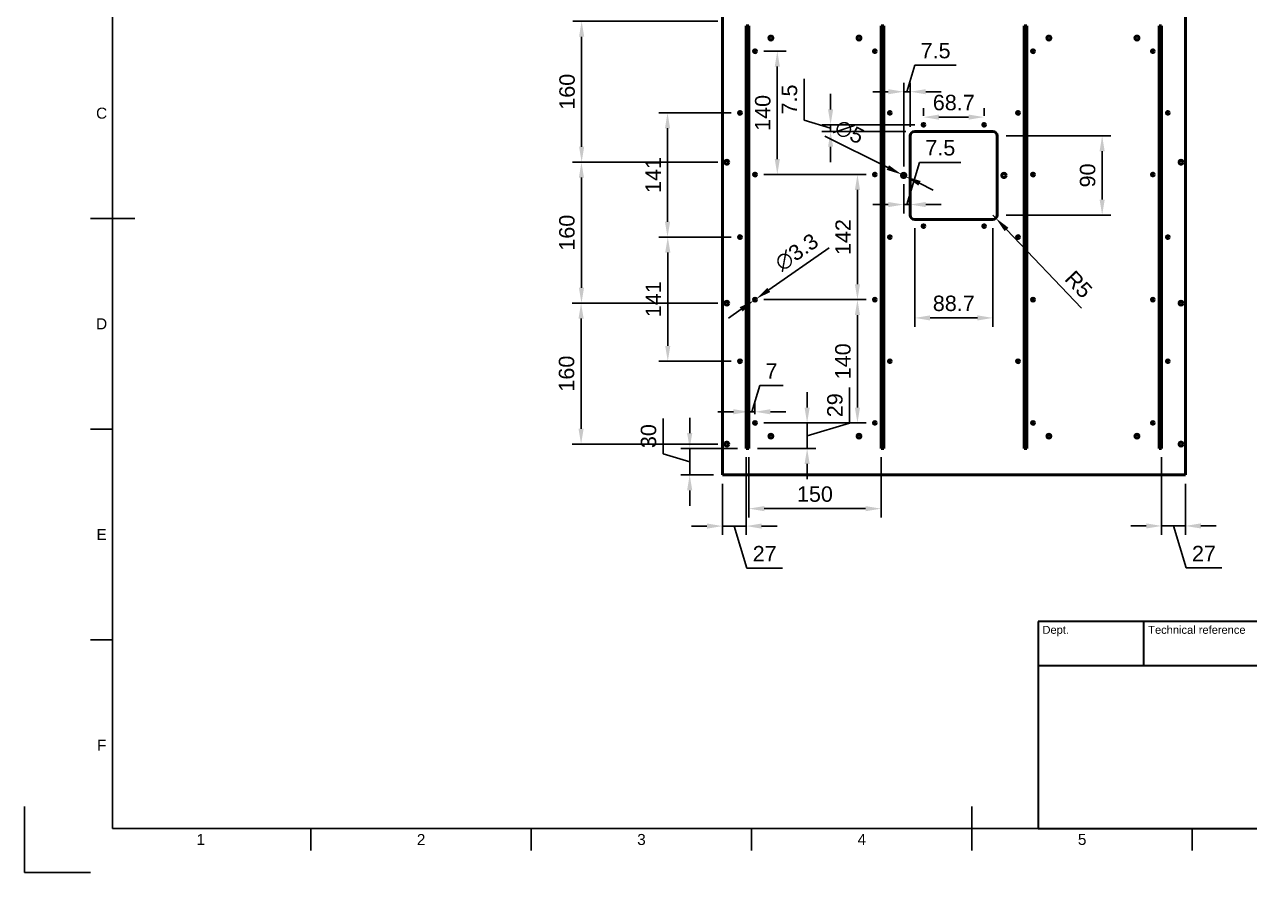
# Model space of a CAD drawing. Header units: millimetres. Extents: x 0 to 420, y 0 to 297.
# Drawn here: x 0 to 278, y 0 to 192.5 of the extents above; entities that cross this region are included whole.
import ezdxf
from ezdxf.enums import TextEntityAlignment as Align

# ---------------------------------------------------------------- set-up
doc = ezdxf.new("R2010")
doc.units = ezdxf.units.MM
doc.header["$LTSCALE"] = 0.75
for name, color, linetype, lineweight in [('Border', 7, 'Continuous', 25), ('Dimensions', 7, 'Continuous', 25), ('TitleBlock', 7, 'Continuous', 35), ('Visible', 7, 'Continuous', 50)]:
    doc.layers.add(name, color=color, linetype=linetype, lineweight=lineweight)
doc.styles.add('FusionTitle', font='arial.ttf')
doc.styles.get("Standard").update_dxf_attribs({"font": 'arial.ttf'})
doc.dimstyles.new('ISO-25', dxfattribs={"dimtxt": 3.5, "dimasz": 3.5, "dimexe": 2, "dimexo": 2, "dimgap": 1.5, "dimtad": 1, "dimzin": 12, "dimdsep": 46, "dimtxsty": 'Standard', "dimcen": 0, "dimclrd": 256, "dimclre": 256, "dimclrt": 256, "dimazin": 3, "dimtp": 0.1, "dimtm": 0.1, "dimtfac": 0.714, "dimtmove": 1, "dimatfit": 3, "dimfxl": 1, "dimtzin": 12, "dimarcsym": 0})

# ---------------------------------------------------------------- blocks, each defined once
blk = doc.blocks.new('ISO_A3_SHEET')
at = {"layer": 'Border'}
for p, q in [((20, 287), (20, 10)), ((15, 148.5), (25, 148.5)), ((15, 100.66667), (20, 100.66667)), ((15, 52.83334), (20, 52.83334)), ((215, 5), (215, 15)), ((20, 10), (410, 10)), ((65, 5), (65, 10)), ((115, 5), (115, 10)), ((165, 5), (165, 10)), ((265, 5), (265, 10))]:
    blk.add_line(p, q, dxfattribs=at)
at = {"layer": 'Defpoints'}
for p, q in [((0, 15), (0, 0)), ((0, 0), (15, 0))]:
    blk.add_line(p, q, dxfattribs=at)
at = {"layer": 'Border', "style": 'FusionTitle'}
for s, p in [('C', (17.5, 172.41667)), ('D', (17.5, 124.58334)), ('E', (17.5, 76.75001)), ('F', (17.5, 28.91668)), ('1', (40, 7.5)), ('2', (90, 7.5)), ('3', (140, 7.5)), ('4', (190, 7.5)), ('5', (240, 7.5))]:
    blk.add_text(s, height=2.5, dxfattribs=at).set_placement(p, align=Align.MIDDLE)
blk = doc.blocks.new('ISO_TITLEBLOCK')
at = {"layer": 'TitleBlock'}
for p, q in [((0, 47), (-180, 47)), ((-180, 47), (-180, 0)), ((-156, 37), (-156, 47)), ((-122, 0), (-122, 47)), ((-61, 0), (-61, 47)), ((0, 0), (0, 47)), ((-180, 37), (0, 37)), ((-122, 27), (0, 27)), ((-61, 10), (0, 10)), ((-51, 0), (-51, 10)), ((-15, 0), (-15, 10)), ((-180, 0), (0, 0))]:
    blk.add_line(p, q, dxfattribs=at)
at = {"layer": 'TitleBlock', "style": 'FusionTitle'}
for s, p in [('Dept.', (-179, 46)), ('Technical reference', (-155, 46)), ('Created by', (-121, 46)), ('Approved by', (-60, 46)), ('Document type', (-121, 36)), ('Document status', (-60, 36)), ('Title', (-121, 26)), ('DWG No.', (-60, 26)), ('Rev.', (-60, 9)), ('Date of issue', (-50, 9)), ('Sheet', (-14, 9))]:
    blk.add_text(s, height=1.8, dxfattribs=at).set_placement(p, align=Align.TOP_LEFT)
for tag, height, p in [('DEPT', 3.5, (-179, 42)), ('TECHNICAL_REFERENCE', 3.5, (-155, 42)), ('CREATED_BY', 3.5, (-121, 42)), ('APPROVED_BY', 3.5, (-60, 42)), ('DOCUMENT_TYPE', 3.5, (-121, 32)), ('DOCUMENT_STATUS', 3.5, (-60, 32)), ('TITLE_1', 5, (-121, 21.5)), ('TITLE_2', 5, (-121, 14)), ('TITLE_3', 5, (-121, 6.5)), ('DATE_OF_ISSUE', 3.5, (-50, 5))]:
    blk.add_attdef(tag, text='', height=height, dxfattribs=at).set_placement(p, align=Align.TOP_LEFT)
for tag, p in [('CREATED_DATE', (-62, 42)), ('APPROVED_DATE', (-0.99, 42))]:
    blk.add_attdef(tag, text='', height=3.5, dxfattribs=at).set_placement(p, align=Align.TOP_RIGHT)
for tag, height, p in [('DRAWING_NUMBER', 5, (-30.5, 19.75)), ('REV', 3.5, (-56, 4.85)), ('SHEET', 3.5, (-7.5, 4.85))]:
    blk.add_attdef(tag, text='', height=height, dxfattribs=at).set_placement(p, align=Align.TOP_CENTER)
blk = doc.blocks.new('*D59')
at = {"layer": 'Defpoints', "color": 0, "transparency": 16777216}
for p in [(159.363215, 193.273904), (126.425939, 161.273904), (159.363215, 161.273904)]:
    blk.add_point(p, dxfattribs=at)
at = {"layer": 'Dimensions', "lineweight": -2, "transparency": 16777216}
for p, q in [((157.363215, 193.273904), (124.425939, 193.273904)), ((126.425939, 189.773904), (126.425939, 164.773904)), ((157.363215, 161.273904), (124.425939, 161.273904))]:
    blk.add_line(p, q, dxfattribs=at)
at = {"layer": 'Dimensions', "transparency": 16777216}
for points in [[(125.842605, 189.773904), (127.009272, 189.773904), (126.425939, 193.273904)], [(125.842605, 164.773904), (127.009272, 164.773904), (126.425939, 161.273904)]]:
    blk.add_solid(points, dxfattribs=at)
at = {"layer": 'Dimensions', "transparency": 16777216, "insert": (123.138933, 177.273904), "char_height": 3.5, "attachment_point": 5, "rotation": 90}
blk.add_mtext('160', dxfattribs=at)
blk = doc.blocks.new('*D61')
at = {"layer": 'Defpoints', "color": 0, "transparency": 16777216}
for p in [(159.363215, 161.273904), (126.381817, 129.273904), (159.363215, 129.273904)]:
    blk.add_point(p, dxfattribs=at)
at = {"layer": 'Dimensions', "lineweight": -2, "transparency": 16777216}
for p, q in [((157.363215, 161.273904), (124.381817, 161.273904)), ((126.381817, 157.773904), (126.381817, 132.773904)), ((157.363215, 129.273904), (124.381817, 129.273904))]:
    blk.add_line(p, q, dxfattribs=at)
at = {"layer": 'Dimensions', "transparency": 16777216}
for points in [[(125.798484, 157.773904), (126.96515, 157.773904), (126.381817, 161.273904)], [(125.798484, 132.773904), (126.96515, 132.773904), (126.381817, 129.273904)]]:
    blk.add_solid(points, dxfattribs=at)
at = {"layer": 'Dimensions', "transparency": 16777216, "insert": (123.094812, 145.273904), "char_height": 3.5, "attachment_point": 5, "rotation": 90}
blk.add_mtext('160', dxfattribs=at)
blk = doc.blocks.new('*D62')
at = {"layer": 'Defpoints', "color": 0, "transparency": 16777216}
for p in [(159.363215, 129.273904), (126.298091, 97.273904), (159.363215, 97.273904)]:
    blk.add_point(p, dxfattribs=at)
at = {"layer": 'Dimensions', "lineweight": -2, "transparency": 16777216}
for p, q in [((157.363215, 129.273904), (124.298091, 129.273904)), ((126.298091, 125.773904), (126.298091, 100.773904)), ((157.363215, 97.273904), (124.298091, 97.273904))]:
    blk.add_line(p, q, dxfattribs=at)
at = {"layer": 'Dimensions', "transparency": 16777216}
for points in [[(125.714757, 125.773904), (126.881424, 125.773904), (126.298091, 129.273904)], [(125.714757, 100.773904), (126.881424, 100.773904), (126.298091, 97.273904)]]:
    blk.add_solid(points, dxfattribs=at)
at = {"layer": 'Dimensions', "transparency": 16777216, "insert": (123.011085, 113.273904), "char_height": 3.5, "attachment_point": 5, "rotation": 90}
blk.add_mtext('160', dxfattribs=at)
blk = doc.blocks.new('*D63')
at = {"layer": 'Defpoints', "color": 0, "transparency": 16777216}
for p in [(163.763215, 96.273904), (158.363215, 90.273904), (158.363215, 78.658361)]:
    blk.add_point(p, dxfattribs=at)
at = {"layer": 'Dimensions', "lineweight": -2, "transparency": 16777216}
for p, q in [((163.763215, 94.273904), (163.763215, 76.658361)), ((158.363215, 88.273904), (158.363215, 76.658361)), ((154.863215, 78.658361), (151.363215, 78.658361)), ((163.763215, 78.658361), (158.363215, 78.658361)), ((163.763215, 78.658361), (158.363215, 78.658361)), ((161.063215, 78.658361), (163.919661, 69.136874)), ((167.263215, 78.658361), (170.763215, 78.658361)), ((163.919661, 69.136874), (171.99299, 69.136874))]:
    blk.add_line(p, q, dxfattribs=at)
at = {"layer": 'Dimensions', "transparency": 16777216}
for points in [[(154.863215, 79.241694), (154.863215, 78.075028), (158.363215, 78.658361)], [(167.263215, 79.241694), (167.263215, 78.075028), (163.763215, 78.658361)]]:
    blk.add_solid(points, dxfattribs=at)
at = {"layer": 'Dimensions', "transparency": 16777216, "insert": (167.956325, 72.394036), "char_height": 3.5, "attachment_point": 5}
blk.add_mtext('27', dxfattribs=at)
blk = doc.blocks.new('*D64')
at = {"layer": 'Defpoints', "color": 0, "transparency": 16777216}
for p in [(163.763215, 96.273904), (150.943168, 90.273904), (158.363215, 90.273904)]:
    blk.add_point(p, dxfattribs=at)
at = {"layer": 'Dimensions', "lineweight": -2, "transparency": 16777216}
for p, q in [((144.904968, 95.085364), (144.904968, 103.084682)), ((150.943168, 99.773904), (150.943168, 103.273904)), ((150.943168, 93.273904), (144.904968, 95.085364)), ((161.763215, 96.273904), (148.943168, 96.273904)), ((150.943168, 96.273904), (150.943168, 90.273904)), ((150.943168, 96.273904), (150.943168, 90.273904)), ((156.363215, 90.273904), (148.943168, 90.273904)), ((150.943168, 86.773904), (150.943168, 83.273904))]:
    blk.add_line(p, q, dxfattribs=at)
at = {"layer": 'Dimensions', "transparency": 16777216}
for points in [[(150.359834, 99.773904), (151.526501, 99.773904), (150.943168, 96.273904)], [(150.359834, 86.773904), (151.526501, 86.773904), (150.943168, 90.273904)]]:
    blk.add_solid(points, dxfattribs=at)
at = {"layer": 'Dimensions', "transparency": 16777216, "insert": (141.616769, 99.085023), "char_height": 3.5, "attachment_point": 5, "rotation": 90}
blk.add_mtext('30', dxfattribs=at)
blk = doc.blocks.new('*D65')
at = {"layer": 'Defpoints', "color": 0, "transparency": 16777216}
for p in [(164.363215, 104.615274), (164.363215, 104.615274), (165.763215, 102.073904)]:
    blk.add_point(p, dxfattribs=at)
at = {"layer": 'Dimensions', "lineweight": -2, "transparency": 16777216}
for p, q in [((165.063215, 104.615274), (166.863215, 110.615274)), ((166.863215, 110.615274), (172.128904, 110.615274)), ((165.763215, 104.073904), (165.763215, 106.615274)), ((160.863215, 104.615274), (157.363215, 104.615274)), ((165.763215, 104.615274), (164.363215, 104.615274)), ((165.763215, 104.615274), (164.363215, 104.615274)), ((169.263215, 104.615274), (172.763215, 104.615274))]:
    blk.add_line(p, q, dxfattribs=at)
at = {"layer": 'Dimensions', "transparency": 16777216}
for points in [[(160.863215, 105.198607), (160.863215, 104.03194), (164.363215, 104.615274)], [(169.263215, 105.198607), (169.263215, 104.03194), (165.763215, 104.615274)]]:
    blk.add_solid(points, dxfattribs=at)
at = {"layer": 'Dimensions', "transparency": 16777216, "insert": (169.496059, 113.865274), "char_height": 3.5, "attachment_point": 5}
blk.add_mtext('7', dxfattribs=at)
blk = doc.blocks.new('*D66')
at = {"layer": 'Defpoints', "color": 0, "transparency": 16777216}
for p in [(165.763215, 102.073904), (164.363215, 96.273904), (177.59024, 96.273904)]:
    blk.add_point(p, dxfattribs=at)
at = {"layer": 'Dimensions', "lineweight": -2, "transparency": 16777216}
for p, q in [((177.59024, 105.573904), (177.59024, 109.073904)), ((187.201256, 102.057209), (187.201256, 110.1377)), ((167.763215, 102.073904), (179.59024, 102.073904)), ((177.59024, 102.073904), (177.59024, 96.273904)), ((177.59024, 102.073904), (177.59024, 96.273904)), ((177.59024, 99.173904), (187.201256, 102.057209)), ((166.363215, 96.273904), (179.59024, 96.273904)), ((177.59024, 92.773904), (177.59024, 89.273904))]:
    blk.add_line(p, q, dxfattribs=at)
at = {"layer": 'Dimensions', "transparency": 16777216}
for points in [[(177.006907, 105.573904), (178.173573, 105.573904), (177.59024, 102.073904)], [(177.006907, 92.773904), (178.173573, 92.773904), (177.59024, 96.273904)]]:
    blk.add_solid(points, dxfattribs=at)
at = {"layer": 'Dimensions', "transparency": 16777216, "insert": (183.914251, 106.097455), "char_height": 3.5, "attachment_point": 5, "rotation": 90}
blk.add_mtext('29', dxfattribs=at)
blk = doc.blocks.new('*D67')
at = {"layer": 'Defpoints', "color": 0, "transparency": 16777216}
for p in [(165.492768, 129.884805), (166.033662, 130.263003)]:
    blk.add_point(p, dxfattribs=at)
at = {"layer": 'Dimensions', "lineweight": -2, "transparency": 16777216}
for p, q in [((182.571963, 141.826752), (168.902037, 132.268601)), ((162.624392, 127.879208), (159.756017, 125.87361)), ((165.492768, 129.884805), (166.033662, 130.263003))]:
    blk.add_line(p, q, dxfattribs=at)
at = {"layer": 'Dimensions', "transparency": 16777216}
for points in [[(168.567771, 132.746664), (169.236303, 131.790538), (166.033662, 130.263003)], [(162.290126, 128.35727), (162.958658, 127.401145), (165.492768, 129.884805)]]:
    blk.add_solid(points, dxfattribs=at)
at = {"layer": 'Dimensions', "transparency": 16777216, "insert": (175.231551, 140.824515), "char_height": 3.5, "attachment_point": 5, "rotation": 34.96164158}
blk.add_mtext('∅3.3', dxfattribs=at)
blk = doc.blocks.new('*D68')
at = {"layer": 'Defpoints', "color": 0, "transparency": 16777216}
for p in [(145.97017, 144.273904), (162.363215, 144.273904), (162.363215, 116.073904)]:
    blk.add_point(p, dxfattribs=at)
at = {"layer": 'Dimensions', "lineweight": -2, "transparency": 16777216}
for p, q in [((160.363215, 144.273904), (143.97017, 144.273904)), ((145.97017, 119.573904), (145.97017, 140.773904)), ((160.363215, 116.073904), (143.97017, 116.073904))]:
    blk.add_line(p, q, dxfattribs=at)
at = {"layer": 'Dimensions', "transparency": 16777216}
for points in [[(145.386836, 140.773904), (146.553503, 140.773904), (145.97017, 144.273904)], [(145.386836, 119.573904), (146.553503, 119.573904), (145.97017, 116.073904)]]:
    blk.add_solid(points, dxfattribs=at)
at = {"layer": 'Dimensions', "transparency": 16777216, "insert": (142.713007, 130.173904), "char_height": 3.5, "attachment_point": 5, "rotation": 90}
blk.add_mtext('141', dxfattribs=at)
blk = doc.blocks.new('*D69')
at = {"layer": 'Defpoints', "color": 0, "transparency": 16777216}
for p in [(145.912159, 172.473904), (162.363215, 172.473904), (162.363215, 144.273904)]:
    blk.add_point(p, dxfattribs=at)
at = {"layer": 'Dimensions', "lineweight": -2, "transparency": 16777216}
for p, q in [((160.363215, 172.473904), (143.912159, 172.473904)), ((145.912159, 147.773904), (145.912159, 168.973904)), ((160.363215, 144.273904), (143.912159, 144.273904))]:
    blk.add_line(p, q, dxfattribs=at)
at = {"layer": 'Dimensions', "transparency": 16777216}
for points in [[(145.328826, 168.973904), (146.495493, 168.973904), (145.912159, 172.473904)], [(145.328826, 147.773904), (146.495493, 147.773904), (145.912159, 144.273904)]]:
    blk.add_solid(points, dxfattribs=at)
at = {"layer": 'Dimensions', "transparency": 16777216, "insert": (142.654997, 158.373904), "char_height": 3.5, "attachment_point": 5, "rotation": 90}
blk.add_mtext('141', dxfattribs=at)
blk = doc.blocks.new('*D70')
at = {"layer": 'Defpoints', "color": 0, "transparency": 16777216}
for p in [(165.763215, 186.473904), (165.763215, 158.473904), (170.827163, 158.473904)]:
    blk.add_point(p, dxfattribs=at)
at = {"layer": 'Dimensions', "lineweight": -2, "transparency": 16777216}
for p, q in [((167.763215, 186.473904), (172.827163, 186.473904)), ((170.827163, 182.973904), (170.827163, 161.973904)), ((167.763215, 158.473904), (172.827163, 158.473904))]:
    blk.add_line(p, q, dxfattribs=at)
at = {"layer": 'Dimensions', "transparency": 16777216}
for points in [[(170.243829, 182.973904), (171.410496, 182.973904), (170.827163, 186.473904)], [(170.243829, 161.973904), (171.410496, 161.973904), (170.827163, 158.473904)]]:
    blk.add_solid(points, dxfattribs=at)
at = {"layer": 'Dimensions', "transparency": 16777216, "insert": (167.540157, 172.473904), "char_height": 3.5, "attachment_point": 5, "rotation": 90}
blk.add_mtext('140', dxfattribs=at)
blk = doc.blocks.new('*D71')
at = {"layer": 'Defpoints', "color": 0, "transparency": 16777216}
for p in [(165.763215, 158.473904), (165.763215, 130.073904), (189.015457, 130.073904)]:
    blk.add_point(p, dxfattribs=at)
at = {"layer": 'Dimensions', "lineweight": -2, "transparency": 16777216}
for p, q in [((167.763215, 158.473904), (191.015457, 158.473904)), ((189.015457, 154.973904), (189.015457, 133.573904)), ((167.763215, 130.073904), (191.015457, 130.073904))]:
    blk.add_line(p, q, dxfattribs=at)
at = {"layer": 'Dimensions', "transparency": 16777216}
for points in [[(188.432124, 154.973904), (189.59879, 154.973904), (189.015457, 158.473904)], [(188.432124, 133.573904), (189.59879, 133.573904), (189.015457, 130.073904)]]:
    blk.add_solid(points, dxfattribs=at)
at = {"layer": 'Dimensions', "transparency": 16777216, "insert": (185.758295, 144.273904), "char_height": 3.5, "attachment_point": 5, "rotation": 90}
blk.add_mtext('142', dxfattribs=at)
blk = doc.blocks.new('*D72')
at = {"layer": 'Defpoints', "color": 0, "transparency": 16777216}
for p in [(165.763215, 130.073904), (189.015457, 130.073904), (165.763215, 102.073904)]:
    blk.add_point(p, dxfattribs=at)
at = {"layer": 'Dimensions', "lineweight": -2, "transparency": 16777216}
for p, q in [((167.763215, 130.073904), (191.015457, 130.073904)), ((189.015457, 105.573904), (189.015457, 126.573904)), ((167.763215, 102.073904), (191.015457, 102.073904))]:
    blk.add_line(p, q, dxfattribs=at)
at = {"layer": 'Dimensions', "transparency": 16777216}
for points in [[(188.432124, 126.573904), (189.59879, 126.573904), (189.015457, 130.073904)], [(188.432124, 105.573904), (189.59879, 105.573904), (189.015457, 102.073904)]]:
    blk.add_solid(points, dxfattribs=at)
at = {"layer": 'Dimensions', "transparency": 16777216, "insert": (185.728452, 116.073904), "char_height": 3.5, "attachment_point": 5, "rotation": 90}
blk.add_mtext('140', dxfattribs=at)
blk = doc.blocks.new('*D73')
at = {"layer": 'Defpoints', "color": 0, "transparency": 16777216}
for p in [(164.363215, 96.273904), (194.363215, 96.273904), (194.363215, 82.614201)]:
    blk.add_point(p, dxfattribs=at)
at = {"layer": 'Dimensions', "lineweight": -2, "transparency": 16777216}
for p, q in [((164.363215, 94.273904), (164.363215, 80.614201)), ((194.363215, 94.273904), (194.363215, 80.614201)), ((167.863215, 82.614201), (190.863215, 82.614201))]:
    blk.add_line(p, q, dxfattribs=at)
at = {"layer": 'Dimensions', "transparency": 16777216}
for points in [[(167.863215, 83.197535), (167.863215, 82.030868), (164.363215, 82.614201)], [(190.863215, 83.197535), (190.863215, 82.030868), (194.363215, 82.614201)]]:
    blk.add_solid(points, dxfattribs=at)
at = {"layer": 'Dimensions', "transparency": 16777216, "insert": (179.363215, 85.901207), "char_height": 3.5, "attachment_point": 5}
blk.add_mtext('150', dxfattribs=at)
blk = doc.blocks.new('*D74')
at = {"layer": 'Defpoints', "color": 0, "transparency": 16777216}
for p in [(258.043215, 96.273904), (263.443215, 90.273904), (263.443215, 78.691824)]:
    blk.add_point(p, dxfattribs=at)
at = {"layer": 'Dimensions', "lineweight": -2, "transparency": 16777216}
for p, q in [((258.043215, 94.273904), (258.043215, 76.691824)), ((263.443215, 88.273904), (263.443215, 76.691824)), ((254.543215, 78.691824), (251.043215, 78.691824)), ((258.043215, 78.691824), (263.443215, 78.691824)), ((258.043215, 78.691824), (263.443215, 78.691824)), ((260.743215, 78.691824), (263.599661, 69.170337)), ((266.943215, 78.691824), (270.443215, 78.691824)), ((263.599661, 69.170337), (271.67299, 69.170337))]:
    blk.add_line(p, q, dxfattribs=at)
at = {"layer": 'Dimensions', "transparency": 16777216}
for points in [[(254.543215, 79.275157), (254.543215, 78.10849), (258.043215, 78.691824)], [(266.943215, 79.275157), (266.943215, 78.10849), (263.443215, 78.691824)]]:
    blk.add_solid(points, dxfattribs=at)
at = {"layer": 'Dimensions', "transparency": 16777216, "insert": (267.636325, 72.427499), "char_height": 3.5, "attachment_point": 5}
blk.add_mtext('27', dxfattribs=at)
blk = doc.blocks.new('*D75')
at = {"layer": 'Defpoints', "color": 0, "transparency": 16777216}
for p in [(202.003215, 148.273904), (219.743215, 148.273904), (219.743215, 125.924856)]:
    blk.add_point(p, dxfattribs=at)
at = {"layer": 'Dimensions', "lineweight": -2, "transparency": 16777216}
for p, q in [((202.003215, 146.273904), (202.003215, 123.924856)), ((219.743215, 146.273904), (219.743215, 123.924856)), ((205.503215, 125.924856), (216.243215, 125.924856))]:
    blk.add_line(p, q, dxfattribs=at)
at = {"layer": 'Dimensions', "transparency": 16777216}
for points in [[(205.503215, 126.508189), (205.503215, 125.341523), (202.003215, 125.924856)], [(216.243215, 126.508189), (216.243215, 125.341523), (219.743215, 125.924856)]]:
    blk.add_solid(points, dxfattribs=at)
at = {"layer": 'Dimensions', "transparency": 16777216, "insert": (210.873215, 129.211862), "char_height": 3.5, "attachment_point": 5}
blk.add_mtext('88.7', dxfattribs=at)
blk = doc.blocks.new('*D76')
at = {"layer": 'Defpoints', "color": 0, "transparency": 16777216}
for p in [(220.743215, 167.273904), (244.540782, 167.273904), (220.743215, 149.273904)]:
    blk.add_point(p, dxfattribs=at)
at = {"layer": 'Dimensions', "lineweight": -2, "transparency": 16777216}
for p, q in [((222.743215, 167.273904), (246.540782, 167.273904)), ((244.540782, 152.773904), (244.540782, 163.773904)), ((222.743215, 149.273904), (246.540782, 149.273904))]:
    blk.add_line(p, q, dxfattribs=at)
at = {"layer": 'Dimensions', "transparency": 16777216}
for points in [[(243.957449, 163.773904), (245.124115, 163.773904), (244.540782, 167.273904)], [(243.957449, 152.773904), (245.124115, 152.773904), (244.540782, 149.273904)]]:
    blk.add_solid(points, dxfattribs=at)
at = {"layer": 'Dimensions', "transparency": 16777216, "insert": (241.253776, 158.273904), "char_height": 3.5, "attachment_point": 5, "rotation": 90}
blk.add_mtext('90', dxfattribs=at)
blk = doc.blocks.new('*D77')
at = {"layer": 'Defpoints', "color": 0, "transparency": 16777216}
for p in [(219.743215, 149.273904), (220.431857, 148.548803)]:
    blk.add_point(p, dxfattribs=at)
at = {"layer": 'Dimensions', "lineweight": -2, "transparency": 16777216}
for p, q in [((219.743215, 149.273904), (220.431857, 148.548803)), ((239.818817, 128.135457), (222.842107, 146.01095))]:
    blk.add_line(p, q, dxfattribs=at)
at = {"layer": 'Dimensions', "transparency": 16777216}
blk.add_solid([(223.265082, 146.412659), (222.419131, 145.609242), (220.431857, 148.548803)], dxfattribs=at)
at = {"layer": 'Dimensions', "transparency": 16777216, "insert": (239.211703, 133.537479), "char_height": 3.5, "attachment_point": 5, "rotation": 313.52276887}
blk.add_mtext('R5', dxfattribs=at)
blk = doc.blocks.new('*D78')
at = {"layer": 'Defpoints', "color": 0, "transparency": 16777216}
for p in [(199.055209, 158.495919), (199.951221, 158.051889)]:
    blk.add_point(p, dxfattribs=at)
at = {"layer": 'Dimensions', "lineweight": -2, "transparency": 16777216}
for p, q in [((181.578058, 167.156952), (195.919168, 160.050026)), ((199.951221, 158.051889), (199.055209, 158.495919)), ((203.087261, 156.497783), (206.223302, 154.943676))]:
    blk.add_line(p, q, dxfattribs=at)
at = {"layer": 'Dimensions', "transparency": 16777216}
for points in [[(196.178186, 160.5727), (195.66015, 159.527353), (199.055209, 158.495919)], [(203.346279, 157.020456), (202.828244, 155.975109), (199.951221, 158.051889)]]:
    blk.add_solid(points, dxfattribs=at)
at = {"layer": 'Dimensions', "transparency": 16777216, "insert": (187.170711, 168.16317), "char_height": 3.5, "attachment_point": 5, "rotation": 333.63870692}
blk.add_mtext('∅5', dxfattribs=at)
blk = doc.blocks.new('*D79')
at = {"layer": 'Defpoints', "color": 0, "transparency": 16777216}
for p in [(201.003215, 177.287157), (201.003215, 167.273904), (199.503215, 158.273904)]:
    blk.add_point(p, dxfattribs=at)
at = {"layer": 'Dimensions', "lineweight": -2, "transparency": 16777216}
for p, q in [((200.253215, 177.287157), (202.062168, 183.317)), ((202.062168, 183.317), (211.431881, 183.317)), ((199.503215, 160.273904), (199.503215, 179.287157)), ((201.003215, 169.273904), (201.003215, 179.287157)), ((196.003215, 177.287157), (192.503215, 177.287157)), ((199.503215, 177.287157), (201.003215, 177.287157)), ((199.503215, 177.287157), (201.003215, 177.287157)), ((204.503215, 177.287157), (208.003215, 177.287157))]:
    blk.add_line(p, q, dxfattribs=at)
at = {"layer": 'Dimensions', "transparency": 16777216}
for points in [[(196.003215, 177.87049), (196.003215, 176.703824), (199.503215, 177.287157)], [(204.503215, 177.87049), (204.503215, 176.703824), (201.003215, 177.287157)]]:
    blk.add_solid(points, dxfattribs=at)
at = {"layer": 'Dimensions', "transparency": 16777216, "insert": (206.747024, 186.596843), "char_height": 3.5, "attachment_point": 5}
blk.add_mtext('7.5', dxfattribs=at)
blk = doc.blocks.new('*D80')
at = {"layer": 'Defpoints', "color": 0, "transparency": 16777216}
for p in [(204.003215, 169.773904), (182.915668, 168.273904), (202.003215, 168.273904)]:
    blk.add_point(p, dxfattribs=at)
at = {"layer": 'Dimensions', "lineweight": -2, "transparency": 16777216}
for p, q in [((176.885825, 170.832857), (176.885825, 180.202571)), ((182.915668, 173.273904), (182.915668, 176.773904)), ((182.915668, 169.023904), (176.885825, 170.832857)), ((202.003215, 169.773904), (180.915668, 169.773904)), ((182.915668, 169.773904), (182.915668, 168.273904)), ((182.915668, 169.773904), (182.915668, 168.273904)), ((200.003215, 168.273904), (180.915668, 168.273904)), ((182.915668, 164.773904), (182.915668, 161.273904))]:
    blk.add_line(p, q, dxfattribs=at)
at = {"layer": 'Dimensions', "transparency": 16777216}
for points in [[(182.332334, 173.273904), (183.499001, 173.273904), (182.915668, 169.773904)], [(182.332334, 164.773904), (183.499001, 164.773904), (182.915668, 168.273904)]]:
    blk.add_solid(points, dxfattribs=at)
at = {"layer": 'Dimensions', "transparency": 16777216, "insert": (173.605981, 175.517714), "char_height": 3.5, "attachment_point": 5, "rotation": 90}
blk.add_mtext('7.5', dxfattribs=at)
blk = doc.blocks.new('*D81')
at = {"layer": 'Defpoints', "color": 0, "transparency": 16777216}
for p in [(204.003215, 169.773904), (217.743215, 171.515074), (217.743215, 169.773904)]:
    blk.add_point(p, dxfattribs=at)
at = {"layer": 'Dimensions', "lineweight": -2, "transparency": 16777216}
for p, q in [((204.003215, 171.773904), (204.003215, 173.515074)), ((217.743215, 171.773904), (217.743215, 173.515074)), ((207.503215, 171.515074), (214.243215, 171.515074))]:
    blk.add_line(p, q, dxfattribs=at)
at = {"layer": 'Dimensions', "transparency": 16777216}
for points in [[(207.503215, 172.098407), (207.503215, 170.931741), (204.003215, 171.515074)], [(214.243215, 172.098407), (214.243215, 170.931741), (217.743215, 171.515074)]]:
    blk.add_solid(points, dxfattribs=at)
at = {"layer": 'Dimensions', "transparency": 16777216, "insert": (210.873215, 174.802079), "char_height": 3.5, "attachment_point": 5}
blk.add_mtext('68.7', dxfattribs=at)
blk = doc.blocks.new('*D82')
at = {"layer": 'Defpoints', "color": 0, "transparency": 16777216}
for p in [(199.503215, 158.273904), (201.003215, 151.659144), (201.003215, 151.659144)]:
    blk.add_point(p, dxfattribs=at)
at = {"layer": 'Dimensions', "lineweight": -2, "transparency": 16777216}
for p, q in [((200.253215, 151.659144), (203.130073, 161.248674)), ((203.130073, 161.248674), (212.499787, 161.248674)), ((199.503215, 156.273904), (199.503215, 149.659144)), ((196.003215, 151.659144), (192.503215, 151.659144)), ((199.503215, 151.659144), (201.003215, 151.659144)), ((199.503215, 151.659144), (201.003215, 151.659144)), ((204.503215, 151.659144), (208.003215, 151.659144))]:
    blk.add_line(p, q, dxfattribs=at)
at = {"layer": 'Dimensions', "transparency": 16777216}
for points in [[(196.003215, 152.242478), (196.003215, 151.075811), (199.503215, 151.659144)], [(204.503215, 152.242478), (204.503215, 151.075811), (201.003215, 151.659144)]]:
    blk.add_solid(points, dxfattribs=at)
at = {"layer": 'Dimensions', "transparency": 16777216, "insert": (207.81493, 164.528517), "char_height": 3.5, "attachment_point": 5}
blk.add_mtext('7.5', dxfattribs=at)

msp = doc.modelspace()

# ---------------------------------------------------------------- linework, layer by layer
at = {"layer": 'Visible', "extrusion": (0, 1, 0)}
for p, q in [((158.363215, 208.273904, 1), (158.363215, 90.273904, 1)), ((263.443215, 90.273904, 1), (263.443215, 208.273904, 1)), ((163.763215, 192.273904, 1), (163.763215, 96.273904, 1)), ((164.363215, 192.273904, 1), (163.763215, 192.273904, 1)), ((164.363215, 96.273904, 1), (164.363215, 192.273904, 1)), ((194.363215, 192.273904, 1), (194.363215, 96.273904, 1)), ((194.963215, 192.273904, 1), (194.363215, 192.273904, 1)), ((194.963215, 96.273904, 1), (194.963215, 192.273904, 1)), ((226.843215, 192.273904, 1), (226.843215, 96.273904, 1)), ((227.443215, 192.273904, 1), (226.843215, 192.273904, 1)), ((227.443215, 96.273904, 1), (227.443215, 192.273904, 1)), ((257.443215, 192.273904, 1), (257.443215, 96.273904, 1)), ((258.043215, 192.273904, 1), (257.443215, 192.273904, 1)), ((258.043215, 96.273904, 1), (258.043215, 192.273904, 1)), ((201.003215, 167.273904, 1), (201.003215, 149.273904, 1)), ((219.743215, 168.273904, 1), (202.003215, 168.273904, 1)), ((220.743215, 149.273904, 1), (220.743215, 167.273904, 1)), ((202.003215, 148.273904, 1), (219.743215, 148.273904, 1)), ((163.763215, 96.273904, 1), (164.363215, 96.273904, 1)), ((194.363215, 96.273904, 1), (194.963215, 96.273904, 1)), ((226.843215, 96.273904, 1), (227.443215, 96.273904, 1)), ((257.443215, 96.273904, 1), (258.043215, 96.273904, 1)), ((158.363215, 90.273904, 1), (263.443215, 90.273904, 1))]:
    msp.add_line(p, q, dxfattribs=at)
at = {"layer": 'Visible'}
for centre, radius in [((169.363215, 189.473904, 1), 0.45), ((189.363215, 189.473904, 1), 0.45), ((232.443215, 189.473904, 1), 0.45), ((252.443215, 189.473904, 1), 0.45), ((165.763215, 186.473904, 1), 0.33), ((192.963215, 186.473904, 1), 0.33), ((228.843215, 186.473904, 1), 0.33), ((256.043215, 186.473904, 1), 0.33), ((162.363215, 172.473904, 1), 0.33), ((196.363215, 172.473904, 1), 0.33), ((225.443215, 172.473904, 1), 0.33), ((259.443215, 172.473904, 1), 0.33), ((204.003215, 169.773904, 1), 0.33), ((217.743215, 169.773904, 1), 0.33), ((159.363215, 161.273904, 1), 0.45), ((262.443215, 161.273904, 1), 0.45), ((165.763215, 158.473904, 1), 0.33), ((192.963215, 158.473904, 1), 0.33), ((199.503215, 158.273904, 1), 0.5), ((222.243215, 158.273904, 1), 0.5), ((228.843215, 158.473904, 1), 0.33), ((256.043215, 158.473904, 1), 0.33), ((162.363215, 144.273904, 1), 0.33), ((196.363215, 144.273904, 1), 0.33), ((204.003215, 146.773904, 1), 0.33), ((217.743215, 146.773904, 1), 0.33), ((225.443215, 144.273904, 1), 0.33), ((259.443215, 144.273904, 1), 0.33), ((159.363215, 129.273904, 1), 0.45), ((165.763215, 130.073904, 1), 0.33), ((192.963215, 130.073904, 1), 0.33), ((228.843215, 130.073904, 1), 0.33), ((256.043215, 130.073904, 1), 0.33), ((262.443215, 129.273904, 1), 0.45), ((162.363215, 116.073904, 1), 0.33), ((196.363215, 116.073904, 1), 0.33), ((225.443215, 116.073904, 1), 0.33), ((259.443215, 116.073904, 1), 0.33), ((165.763215, 102.073904, 1), 0.33), ((192.963215, 102.073904, 1), 0.33), ((228.843215, 102.073904, 1), 0.33), ((256.043215, 102.073904, 1), 0.33), ((159.363215, 97.273904, 1), 0.45), ((169.363215, 99.073904, 1), 0.45), ((189.363215, 99.073904, 1), 0.45), ((232.443215, 99.073904, 1), 0.45), ((252.443215, 99.073904, 1), 0.45), ((262.443215, 97.273904, 1), 0.45)]:
    msp.add_circle(centre, radius, dxfattribs=at)
for centre, start, end in [((202.003215, 167.273904, 1), 90, 180), ((219.743215, 167.273904, 1), 0, 90), ((202.003215, 149.273904, 1), 180, 270), ((219.743215, 149.273904, 1), 270, 0)]:
    msp.add_arc(centre, 1, start, end, dxfattribs=at)

# ---------------------------------------------------------------- block references
at = {"layer": 'Border'}
msp.add_blockref('ISO_A3_SHEET', (0, 0), dxfattribs=at)
at = {"layer": 'TitleBlock'}
ref = msp.add_blockref('ISO_TITLEBLOCK', (410, 10), dxfattribs=at)
ref.add_attrib('CREATED_DATE_001', '20/12/2020', (323.762619, 48.440314), dxfattribs={"height": 3.5, "style": 'FusionTitle'})
ref.add_attrib('SHEET_001', '34/38', (396.386937, 11.290314), dxfattribs={"height": 3.5, "style": 'FusionTitle'})
ref.add_attrib('TITLE_1_001', 'Incubation-Chamber', (288.387328, 26.414734), dxfattribs={"height": 5, "style": 'FusionTitle', "width": 0.9405})
ref.add_attrib('CREATED_BY_001', 'Josh Edwards', (288.86869, 48.5), dxfattribs={"height": 3.5, "style": 'FusionTitle'})

# ---------------------------------------------------------------- dimensions: what is measured, and where the dimension line sits
at = {"layer": 'Dimensions'}
for p1, p2, distance, picture, middle in [((159.363215, 193.273904), (159.363215, 161.273904), -32.937276, '*D59', (123.138933, 177.273904)), ((165.763215, 186.473904), (165.763215, 158.473904), 5.063948, '*D70', (167.540157, 172.473904)), ((204.003215, 169.773904), (217.743215, 169.773904), 1.74117, '*D81', (210.873215, 174.802079)), ((162.363215, 144.273904), (162.363215, 172.473904), 16.451056, '*D69', (142.654997, 158.373904)), ((220.743215, 149.273904), (220.743215, 167.273904), -23.797567, '*D76', (241.253776, 158.273904)), ((159.363215, 161.273904), (159.363215, 129.273904), -32.981398, '*D61', (123.094812, 145.273904)), ((165.763215, 158.473904), (165.763215, 130.073904), 23.252242, '*D71', (185.758295, 144.273904)), ((202.003215, 148.273904), (219.743215, 148.273904), -22.349048, '*D75', (210.873215, 129.211862)), ((162.363215, 116.073904), (162.363215, 144.273904), 16.393045, '*D68', (142.713007, 130.173904)), ((159.363215, 129.273904), (159.363215, 97.273904), -33.065124, '*D62', (123.011085, 113.273904)), ((165.763215, 102.073904), (165.763215, 130.073904), -23.252242, '*D72', (185.728452, 116.073904))]:
    dim = msp.add_aligned_dim(p1=p1, p2=p2, distance=distance, dimstyle='ISO-25', override={"dimlfac": 5, "dimclrd": 256, "dimclre": 256}, dxfattribs=at)
    dim.commit()
    dim.dimension.update_dxf_attribs({"geometry": picture, "text_midpoint": middle})
for base, p1, p2, picture, middle in [((201.003215, 177.287157), (199.503215, 158.273904), (201.003215, 167.273904), '*D79', (203.562168, 186.596843)), ((201.003215, 151.659144), (199.503215, 158.273904), (201.003215, 151.659144), '*D82', (204.630073, 164.528517)), ((158.363215, 78.658361), (163.763215, 96.273904), (158.363215, 90.273904), '*D63', (165.419661, 72.394036))]:
    dim = msp.add_linear_dim(base=base, p1=p1, p2=p2, dimstyle='ISO-25', override={"dimlfac": 5, "dimclrd": 256, "dimclre": 256}, dxfattribs=at)
    dim.commit()
    dim.dimension.update_dxf_attribs({"geometry": picture, "text_midpoint": middle})
for base, p1, p2, angle, picture, middle in [((182.915668, 168.273904), (204.003215, 169.773904), (202.003215, 168.273904), 270, '*D80', (173.605981, 172.332857)), ((164.363215, 104.615274), (165.763215, 102.073904), (164.363215, 104.615274), 180, '*D65', (168.363215, 113.865274)), ((177.59024, 96.273904), (165.763215, 102.073904), (164.363215, 96.273904), 90, '*D66', (183.914251, 103.557209)), ((150.943168, 90.273904), (163.763215, 96.273904), (158.363215, 90.273904), 90, '*D64', (141.616769, 96.585364)), ((194.363215, 82.614201), (164.363215, 96.273904), (194.363215, 96.273904), 180, '*D73', (179.363215, 85.901207)), ((263.443215, 78.691824), (258.043215, 96.273904), (263.443215, 90.273904), 180, '*D74', (265.099661, 72.427499))]:
    dim = msp.add_linear_dim(base=base, p1=p1, p2=p2, angle=angle, dimstyle='ISO-25', override={"dimlfac": 5, "dimclrd": 256, "dimclre": 256}, dxfattribs=at)
    dim.commit()
    dim.dimension.update_dxf_attribs({"geometry": picture, "text_midpoint": middle})
dim = msp.add_diameter_dim_2p(p1=(199.951221, 158.051889), p2=(199.055209, 158.495919), dimstyle='ISO-25', override={"dimlfac": 5, "dimclrd": 256, "dimclre": 256}, dxfattribs=at)
dim.commit()
dim.dimension.update_dxf_attribs({"geometry": '*D78', "text_midpoint": (185.667716, 165.130268), "dimtype": 163})
dim = msp.add_radius_dim(center=(219.743215, 149.273904), mpoint=(220.431857, 148.548803), dimstyle='ISO-25', override={"dimlfac": 5, "dimse1": 1, "dimclrd": 256, "dimclre": 256}, dxfattribs=at)
dim.commit()
dim.dimension.update_dxf_attribs({"geometry": '*D77', "text_midpoint": (236.833486, 131.278839), "dimtype": 164})
dim = msp.add_diameter_dim_2p(p1=(165.492768, 129.884805), p2=(166.033662, 130.263003), dimstyle='ISO-25', override={"dimlfac": 5, "dimclrd": 256, "dimclre": 256}, dxfattribs=at)
dim.commit()
dim.dimension.update_dxf_attribs({"geometry": '*D67', "text_midpoint": (175.231551, 140.824515)})

doc.saveas('drawing.dxf')
